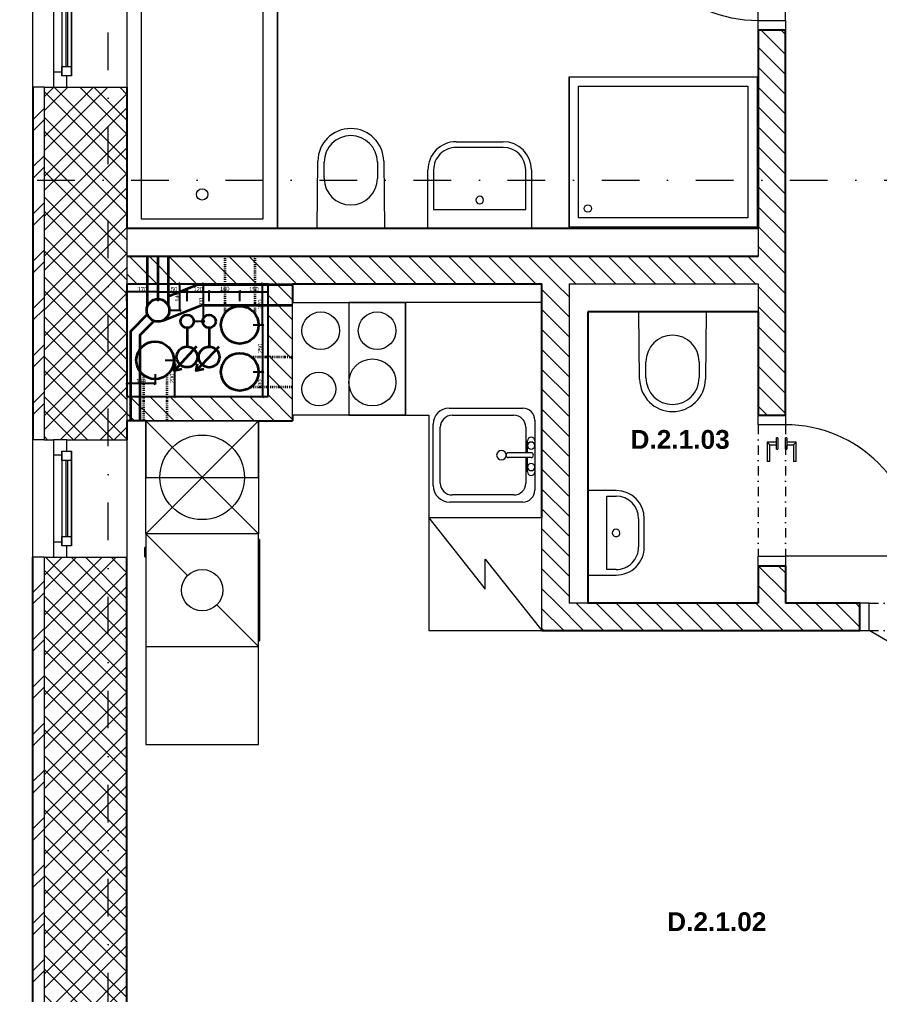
# Model space of a CAD drawing. Header units: millimetres. Extents: x -8379 to 45022, y 54514 to 72403.
# Drawn here: x -5873 to -1302, y 59700 to 64885 of the extents above; entities that cross this region are included whole.
import ezdxf

# ---------------------------------------------------------------- set-up
doc = ezdxf.new("R2010")
doc.units = ezdxf.units.MM
for name, pattern in [('HA_DashDot_10mm-S3mm', [500, 200, -150, 0, -150]), ('UDL_2NP_D$0$HA_DashDot_10mm-S3mm', [500, 200, -150, 0, -150]), ('UDL_2NP_D$0$HA_DashDot_2_2mm-S0_6mm', [110, 50, -30, 0, -30])]:
    doc.linetypes.add(name, pattern=pattern)
for name, color, linetype, lineweight in [('_kanalizace', 34, 'Continuous', 35), ('_vodovod', 5, 'Continuous', 35), ('_VZT', 3, 'Continuous', 35), ('ABMV_det-koty 10', 140, 'Continuous', 5), ('UDL_2NP_D$0$A-AREA-____-IDEN', 252, 'Continuous', 9), ('UDL_2NP_D$0$A-DOOR-____-MCUT', 252, 'UDL_2NP_D$0$HA_DashDot_2_2mm-S0_6mm', 9), ('UDL_2NP_D$0$A-DOOR-____-OTLN', 252, 'Continuous', 9), ('UDL_2NP_D$0$A-DOOR-FRAM-MCUT', 252, 'Continuous', 9), ('UDL_2NP_D$0$A-GENM-____-OTLN', 252, 'Continuous', 9), ('UDL_2NP_D$0$A-GLAZ-____-MCUT', 252, 'Continuous', 5), ('UDL_2NP_D$0$A-GLAZ-____-OTLN', 252, 'Continuous', 5), ('UDL_2NP_D$0$A-WALL-____-MCUT', 252, 'Continuous', 9), ('UDL_2NP_D$0$A-WALL-____-OTLN', 252, 'Continuous', 9), ('UDL_2NP_D$0$A-WALL-____-PATT', 252, 'Continuous', 25), ('UDL_2NP_D$0$E-ELEC-FIXT-OTLN', 252, 'Continuous', 9), ('UDL_2NP_D$0$I-WALL-____-MCUT', 252, 'Continuous', 25), ('UDL_2NP_D$0$I-WALL-____-OTLN', 252, 'Continuous', 9), ('UDL_2NP_D$0$P-SANR-FIXT-OTLN', 252, 'Continuous', 9), ('UDL_2NP_D$0$Q-CASE-____-OTLN', 252, 'Continuous', 9), ('UDL_2NP_D$0$Q-SPCQ-____-OTLN', 252, 'Continuous', 9), ('UDL_2NP_D$0$S-GRID-____-OTLN', 252, 'Continuous', 5)]:
    doc.layers.add(name, color=color, linetype=linetype, lineweight=lineweight)
doc.styles.add('ar-na-light10', font='ARIALN.TTF', dxfattribs={"height": 22})
doc.styles.add('UDL_2NP_D$0$Arial_B', font='arialbd.ttf', dxfattribs={"height": 100})
doc.dimstyles.new('Copy of _MP_10', dxfattribs={"dimscale": 50, "dimtxt": 22, "dimasz": 0.2, "dimexe": 0.12, "dimexo": 0.15, "dimgap": 0.04165, "dimtad": 1, "dimdec": 0, "dimrnd": 0.5, "dimzin": 3, "dimdsep": 46, "dimtxsty": 'ar-na-light10', "dimblk": 'OBLIQUE', "dimcen": 0.12, "dimadec": 0, "dimazin": 2, "dimtfac": 0.75, "dimtdec": 0, "dimtix": 1, "dimtmove": 2, "dimatfit": 2, "dimldrblk": 'OBLIQUE', "dimfxl": 1, "dimfxlon": 1, "dimtolj": 1, "dimtzin": 0, "dimarcsym": 0})
pattern_1 = [(135, (0, 0), (-53.03301, -53.03301), [])]

# ---------------------------------------------------------------- blocks, each defined once
blk = doc.blocks.new('UDL_2NP_D$0$HA_GM_Shaft_Rectangle - Default-1486043-UDL_2NP-D')
at = {"layer": 'UDL_2NP_D$0$A-GENM-____-OTLN'}
for p, q in [((0, -600), (0, 0)), ((0, 0), (750, 0)), ((750, 0), (750, -600)), ((750, -600), (0, -600))]:
    blk.add_line(p, q, dxfattribs=at)
blk = doc.blocks.new('UDL_2NP_D$0$HA_WD_SinglePanel - 625x1000-1388367-UDL_2NP-D')
at = {"layer": 'UDL_2NP_D$0$A-GLAZ-____-MCUT'}
for p, q in [((-312.5, 170), (-312.5, 100)), ((-232.5, 170), (-312.5, 170)), ((-232.5, 125), (-232.5, 170)), ((312.5, 170), (232.5, 170)), ((232.5, 170), (232.5, 125)), ((312.5, 100), (312.5, 170)), ((-252.5, 75), (-252.5, 125)), ((-252.5, 125), (-202.5, 125)), ((-202.5, 125), (-202.5, 75)), ((202.5, 105), (-202.5, 105)), ((202.5, 75), (202.5, 125)), ((202.5, 125), (252.5, 125)), ((252.5, 125), (252.5, 75)), ((-312.5, 100), (-252.5, 100)), ((-202.5, 75), (-252.5, 75)), ((202.5, 95), (-202.5, 95)), ((252.5, 75), (202.5, 75)), ((252.5, 100), (312.5, 100))]:
    blk.add_line(p, q, dxfattribs=at)
at = {"layer": 'UDL_2NP_D$0$A-GLAZ-____-OTLN'}
for p, q in [((232.5, 170), (-232.5, 170)), ((252.5, 125), (-252.5, 125)), ((-252.5, 75), (-252.5, 125)), ((202.5, 125), (-202.5, 125)), ((252.5, 125), (252.5, 75)), ((-252.5, 75), (252.5, 75)), ((202.5, 75), (-202.5, 75))]:
    blk.add_line(p, q, dxfattribs=at)
blk = doc.blocks.new('UDL_2NP_D$0$HA_DR_Single_Swing_Solid - In_700x2100-1517264-UDL_2NP-D')
at = {"layer": 'UDL_2NP_D$0$A-DOOR-____-MCUT'}
for p, q in [((-350, 72.5), (350, 72.5)), ((-350, -72.5), (350, -72.5))]:
    blk.add_line(p, q, dxfattribs=at)
at = {"layer": 'UDL_2NP_D$0$A-DOOR-____-OTLN', "lineweight": 5}
blk.add_line((350, 772.5), (350, 72.5), dxfattribs=at)
at = {"layer": 'UDL_2NP_D$0$A-DOOR-____-OTLN'}
for p, q in [((-257.5, 130), (-257.5, 80.5)), ((-155, 130), (-257.5, 130)), ((-242.5, 80.5), (-242.5, 115)), ((-242.5, 115), (-155, 115)), ((-155, 130), (-155, 115)), ((-280, 80.5), (-220, 80.5)), ((-280, 80.5), (-280, 72.5)), ((-220, 72.5), (-280, 72.5)), ((-220, 72.5), (-220, 80.5)), ((-280, 32.5), (-220, 32.5)), ((-280, 32.5), (-280, 24.5)), ((-220, 24.5), (-280, 24.5)), ((-257.5, 24.5), (-257.5, -25)), ((-242.5, -10), (-242.5, 24.5)), ((-220, 24.5), (-220, 32.5)), ((-257.5, -25), (-155, -25)), ((-155, -10), (-242.5, -10)), ((-155, -10), (-155, -25))]:
    blk.add_line(p, q, dxfattribs=at)
at = {"layer": 'UDL_2NP_D$0$A-DOOR-____-OTLN', "lineweight": 5}
blk.add_arc((350, 72.5), 700, 90, 180, dxfattribs=at)
at = {"layer": 'UDL_2NP_D$0$A-DOOR-____-OTLN'}
for points in [[(-242.5, 115), (-242.5, 115), (-242.6, 115.1), (-243.1, 115.6), (-243.5, 116), (-243.9, 116.4), (-244.4, 116.9), (-244.8, 117.3), (-245.4, 117.9), (-246.1, 118.6), (-246.7, 119.2), (-247.1, 119.6), (-247.6, 120.1), (-248.1, 120.6), (-248.5, 121), (-249, 121.5), (-249.5, 122), (-250, 122.5), (-250.5, 123), (-251, 123.5), (-251.5, 124), (-251.9, 124.4), (-252.4, 124.9), (-252.9, 125.4), (-253.3, 125.8), (-253.8, 126.3), (-254.2, 126.7), (-254.7, 127.2), (-255.2, 127.7), (-255.6, 128.1), (-256.1, 128.6), (-256.5, 129), (-256.9, 129.4), (-257.4, 129.9), (-257.5, 130), (-257.5, 130)], [(-257.5, -25), (-257.5, -25), (-257.4, -24.9), (-256.9, -24.4), (-256.5, -24), (-256.1, -23.6), (-255.6, -23.1), (-255.2, -22.7), (-254.6, -22.1), (-253.9, -21.4), (-253.3, -20.8), (-252.9, -20.4), (-252.4, -19.9), (-251.9, -19.4), (-251.5, -19), (-251, -18.5), (-250.5, -18), (-250, -17.5), (-249.5, -17), (-249, -16.5), (-248.5, -16), (-248.1, -15.6), (-247.6, -15.1), (-247.1, -14.6), (-246.7, -14.2), (-246.2, -13.7), (-245.8, -13.3), (-245.3, -12.8), (-244.8, -12.3), (-244.4, -11.9), (-243.9, -11.4), (-243.5, -11), (-243.1, -10.6), (-242.6, -10.1), (-242.5, -10), (-242.5, -10)]]:
    blk.add_open_spline(points, degree=3, knots=[0, 0, 0, 0, 0.083333, 0.125, 0.166667, 0.208333, 0.229167, 0.25, 0.291667, 0.333333, 0.354167, 0.375, 0.395833, 0.416667, 0.4375, 0.458333, 0.479167, 0.5, 0.520833, 0.541667, 0.5625, 0.583333, 0.604167, 0.625, 0.645833, 0.666667, 0.6875, 0.708333, 0.75, 0.770833, 0.791667, 0.833333, 0.875, 0.916667, 1, 1, 1, 1], dxfattribs=at)
at = {"layer": 'UDL_2NP_D$0$A-DOOR-FRAM-MCUT'}
for p, q in [((-400, -72.5), (-400, 72.5)), ((-400, 72.5), (-350, 72.5)), ((-350, 72.5), (-350, -72.5)), ((350, 72.5), (400, 72.5)), ((350, -72.5), (350, 72.5)), ((400, 72.5), (400, -72.5)), ((-350, -72.5), (-400, -72.5)), ((400, -72.5), (350, -72.5))]:
    blk.add_line(p, q, dxfattribs=at)
blk = doc.blocks.new('UDL_2NP_D$0$HA_DR_Double_Swing_Solid - In_1200x2100_800-1517207-UDL_2NP-D')
at = {"layer": 'UDL_2NP_D$0$A-DOOR-____-MCUT'}
for p, q in [((-600, 72.5), (600, 72.5)), ((-600, -72.5), (600, -72.5))]:
    blk.add_line(p, q, dxfattribs=at)
at = {"layer": 'UDL_2NP_D$0$A-DOOR-____-OTLN'}
for p, q in [((-107.5, 25), (-107.5, -24.5)), ((-5, 25), (-107.5, 25)), ((-92.5, -24.5), (-92.5, 10)), ((-92.5, 10), (-5, 10)), ((-5, 25), (-5, 10)), ((-130, -24.5), (-70, -24.5)), ((-130, -24.5), (-130, -32.5)), ((-70, -32.5), (-130, -32.5)), ((-70, -32.5), (-70, -24.5)), ((-130, -72.5), (-70, -72.5)), ((-130, -72.5), (-130, -80.5)), ((-70, -80.5), (-130, -80.5)), ((-107.5, -80.5), (-107.5, -130)), ((-92.5, -115), (-92.5, -80.5)), ((-70, -80.5), (-70, -72.5)), ((-107.5, -130), (-5, -130)), ((-5, -115), (-92.5, -115)), ((-5, -115), (-5, -130))]:
    blk.add_line(p, q, dxfattribs=at)
at = {"layer": 'UDL_2NP_D$0$A-DOOR-____-OTLN', "lineweight": 5}
for p, q in [((-253.6, -272.5), (-600, -72.5)), ((600, -872.5), (600, -72.5))]:
    blk.add_line(p, q, dxfattribs=at)
for centre, radius, start, end in [((-600, -72.5), 400, 330, 0), ((600, -72.5), 800, 180, 270)]:
    blk.add_arc(centre, radius, start, end, dxfattribs=at)
at = {"layer": 'UDL_2NP_D$0$A-DOOR-____-OTLN'}
for points in [[(-92.5, 10), (-92.5, 10), (-92.6, 10.1), (-93.1, 10.6), (-93.5, 11), (-93.9, 11.4), (-94.4, 11.9), (-94.8, 12.3), (-95.4, 12.9), (-96.1, 13.6), (-96.7, 14.2), (-97.1, 14.6), (-97.6, 15.1), (-98.1, 15.6), (-98.5, 16), (-99, 16.5), (-99.5, 17), (-100, 17.5), (-100.5, 18), (-101, 18.5), (-101.5, 19), (-101.9, 19.4), (-102.4, 19.9), (-102.9, 20.4), (-103.3, 20.8), (-103.8, 21.3), (-104.2, 21.7), (-104.7, 22.2), (-105.2, 22.7), (-105.6, 23.1), (-106.1, 23.6), (-106.5, 24), (-106.9, 24.4), (-107.4, 24.9), (-107.5, 25), (-107.5, 25)], [(-107.5, -130), (-107.5, -130), (-107.4, -129.9), (-106.9, -129.4), (-106.5, -129), (-106.1, -128.6), (-105.6, -128.1), (-105.2, -127.7), (-104.6, -127.1), (-103.9, -126.4), (-103.3, -125.8), (-102.9, -125.4), (-102.4, -124.9), (-101.9, -124.4), (-101.5, -124), (-101, -123.5), (-100.5, -123), (-100, -122.5), (-99.5, -122), (-99, -121.5), (-98.5, -121), (-98.1, -120.6), (-97.6, -120.1), (-97.1, -119.6), (-96.7, -119.2), (-96.2, -118.7), (-95.8, -118.3), (-95.3, -117.8), (-94.8, -117.3), (-94.4, -116.9), (-93.9, -116.4), (-93.5, -116), (-93.1, -115.6), (-92.6, -115.1), (-92.5, -115), (-92.5, -115)]]:
    blk.add_open_spline(points, degree=3, knots=[0, 0, 0, 0, 0.083333, 0.125, 0.166667, 0.208333, 0.229167, 0.25, 0.291667, 0.333333, 0.354167, 0.375, 0.395833, 0.416667, 0.4375, 0.458333, 0.479167, 0.5, 0.520833, 0.541667, 0.5625, 0.583333, 0.604167, 0.625, 0.645833, 0.666667, 0.6875, 0.708333, 0.75, 0.770833, 0.791667, 0.833333, 0.875, 0.916667, 1, 1, 1, 1], dxfattribs=at)
at = {"layer": 'UDL_2NP_D$0$A-DOOR-FRAM-MCUT'}
for p, q in [((-600, 72.5), (-650, 72.5)), ((-650, 72.5), (-650, -72.5)), ((-600, -72.5), (-600, 72.5)), ((650, 72.5), (600, 72.5)), ((600, 72.5), (600, -72.5)), ((650, -72.5), (650, 72.5)), ((-650, -72.5), (-600, -72.5)), ((600, -72.5), (650, -72.5))]:
    blk.add_line(p, q, dxfattribs=at)
blk = doc.blocks.new('UDL_2NP_D$0$ABMV_Toilet_WallHung - Default-1466954-UDL_2NP-D')
at = {"layer": 'UDL_2NP_D$0$A-GENM-____-OTLN'}
for p, q in [((-50, -432.3), (-54.6, -75)), ((304.6, -75), (300, -432.3)), ((-16.3, -426.2), (-16.3, -340.3)), ((266.3, -340.3), (266.3, -426.2))]:
    blk.add_line(p, q, dxfattribs=at)
for centre, radius, start, end in [((125, -340.3), 141.3, 0, 180), ((125, -430.1), 175, 180.7323, 359.2677), ((125, -426.2), 141.3, 180, 360)]:
    blk.add_arc(centre, radius, start, end, dxfattribs=at)
blk = doc.blocks.new('UDL_2NP_D$0$ABMV_WashBasin_Generic - 550x460-1466956-UDL_2NP-D')
at = {"layer": 'UDL_2NP_D$0$P-SANR-FIXT-OTLN'}
for p, q in [((-150, -385), (-150, -75)), ((400, -75), (400, -385)), ((-120, -175), (-120, -385)), ((370, -175), (-120, -175)), ((370, -385), (370, -175)), ((0, -505), (250, -505)), ((250, -535), (0, -535))]:
    blk.add_line(p, q, dxfattribs=at)
for centre, radius, start, end in [((125, -225), 20, 90, 270), ((125, -225), 20, 270, 90), ((0, -385), 150, 180, 270), ((0, -385), 120, 180, 270), ((250, -385), 150, 270, 0), ((250, -385), 120, 270, 0)]:
    blk.add_arc(centre, radius, start, end, dxfattribs=at)
blk = doc.blocks.new('UDL_2NP_D$0$ABMV_ShowerBasin_Generic - 800x1000-1410644-UDL_2NP-D')
at = {"layer": 'UDL_2NP_D$0$P-SANR-FIXT-OTLN'}
for p, q in [((0, 0), (0, 800)), ((0, 800), (1000, 800)), ((0, 800), (1000, 800)), ((0, 800), (0, 0)), ((1000, 800), (1000, 0)), ((1000, 800), (1000, 0)), ((50, 50), (50, 750)), ((50, 750), (950, 750)), ((50, 750), (950, 750)), ((50, 50), (50, 750)), ((950, 750), (950, 50)), ((950, 750), (950, 50)), ((1000, 0), (0, 0)), ((1000, 0), (0, 0)), ((950, 50), (50, 50)), ((950, 50), (50, 50))]:
    blk.add_line(p, q, dxfattribs=at)
blk.add_circle((100, 100), 20, dxfattribs=at)
blk = doc.blocks.new('UDL_2NP_D$0$ABMV_Bathtub_Generic - 800x1700-1466957-UDL_2NP-D')
at = {"layer": 'UDL_2NP_D$0$P-SANR-FIXT-OTLN'}
for p, q in [((0, 0), (0, -1700)), ((0, -1700), (0, 0)), ((725, -50), (75, -50)), ((75, -50), (75, -1625)), ((75, -50), (75, -1625)), ((725, -50), (75, -50)), ((725, -1625), (725, -50)), ((725, -1625), (725, -50)), ((75, -1625), (725, -1625)), ((75, -1625), (725, -1625)), ((0, -1700), (800, -1700)), ((0, -1700), (800, -1700))]:
    blk.add_line(p, q, dxfattribs=at)
blk.add_circle((400, -180), 30, dxfattribs=at)
blk = doc.blocks.new('UDL_2NP_D$0$R_bathroom_washing_machine - 600x600x900-V12-UDL_2NP-D')
at = {"layer": 'UDL_2NP_D$0$E-ELEC-FIXT-OTLN'}
for p, q in [((677.5, 596.6), (77.5, 596.6)), ((77.5, 596.6), (77.5, -3.4)), ((455.3, 374.4), (677.5, 596.6)), ((554.7, 601.6), (554.7, 596.6)), ((554.7, 601.6), (572.4, 601.6)), ((572.2, 601.6), (572.2, 596.6)), ((572.4, 601.6), (579.7, 601.6)), ((579.7, 601.6), (586.9, 601.6)), ((586.9, 601.6), (604.7, 601.6)), ((587.2, 596.6), (587.2, 601.6)), ((604.7, 596.6), (604.7, 601.6)), ((77.5, -3.4), (299.7, 218.9)), ((77.5, -3.4), (677.5, -3.4)), ((107.5, -3.4), (107.5, -8.4)), ((647.5, -8.4), (107.5, -8.4)), ((647.5, -8.4), (647.5, -3.4))]:
    blk.add_line(p, q, dxfattribs=at)
blk.add_circle((377.5, 296.6), 110, dxfattribs=at)
blk = doc.blocks.new('UDL_2NP_D$0$Lednice_Mraznička_ADNS - Lednice 600x600x1800-1417147-UDL_2NP-D')
at = {"layer": 'UDL_2NP_D$0$Q-SPCQ-____-OTLN'}
for p, q in [((300, 300), (-300, 300)), ((-300, 300), (-300, -300)), ((300, 300), (-80, 0)), ((300, -300), (300, 300)), ((80, 0), (-300, -300)), ((-80, 0), (80, 0)), ((-300, -300), (300, -300))]:
    blk.add_line(p, q, dxfattribs=at)
blk = doc.blocks.new('UDL_2NP_D$0$Kuchyňská_linka_myčka_ADNS - Myčka-1465438-UDL_2NP-D')
at = {"layer": 'UDL_2NP_D$0$Q-SPCQ-____-OTLN'}
for p, q in [((-300, 300), (300, 300)), ((-300, -300), (-300, 300)), ((300, -300), (-300, 300)), ((-300, -300), (300, 300)), ((300, 300), (300, -300)), ((300, 0), (-300, 0)), ((-300, 0), (-300, -300)), ((300, -300), (300, 0)), ((300, -300), (-300, -300)), ((-300, -300), (300, -300))]:
    blk.add_line(p, q, dxfattribs=at)
blk.add_circle((0, 0), 225, dxfattribs=at)
blk = doc.blocks.new('UDL_2NP_D$0$Skříňka se dřezem_ pravoúhlá - 500 x 440mm-1465439-UDL_2NP-D')
at = {"layer": 'UDL_2NP_D$0$P-SANR-FIXT-OTLN'}
for p, q in [((-145.4, 359.9), (181.3, 359.9)), ((-145.4, 359.9), (181.3, 359.9)), ((-132.7, 321.8), (164.1, 321.8)), ((-234.3, -116.6), (-234.3, 271)), ((-234.3, -116.6), (-234.3, 271)), ((265.7, 275.5), (265.7, -116.6)), ((265.7, 275.5), (265.7, -116.6)), ((-196.2, -69), (-196.2, 258.3)), ((227.6, 258.3), (227.6, -69)), ((3, -160.7), (3, -40.4)), ((28.4, -160.7), (28.4, -40.4)), ((3, -132.5), (-132.7, -132.5)), ((-73.2, -142), (3, -142)), ((164.1, -132.5), (28.4, -132.5)), ((28.4, -142), (91.9, -142)), ((202.2, -180.1), (-170.8, -180.1)), ((202.2, -180.1), (-170.8, -180.1)), ((91.9, -180.1), (-73.2, -180.1))]:
    blk.add_line(p, q, dxfattribs=at)
for centre, radius, start, end in [((-145.4, 271), 88.9, 90, 180), ((-145.4, 271), 88.9, 90, 180), ((-132.7, 258.3), 63.5, 90, 180), ((164.1, 258.3), 63.5, 360, 90), ((181.3, 275.5), 84.4, 0, 90), ((181.3, 275.5), 84.4, 360, 90), ((15.7, -3.2), 25.4, 360, 180), ((15.7, -3.2), 25.4, 180, 0), ((15.7, -40.4), 12.7, 360, 180), ((-132.7, -69), 63.5, 180, 270), ((164.1, -69), 63.5, 270, 360), ((-170.8, -116.6), 63.5, 180, 270), ((-170.8, -116.6), 63.5, 180, 270), ((-73.2, -161.1), 19, 90, 270), ((-47.8, -161.1), 19, 360, 180), ((66.5, -161.1), 19, 0, 180), ((91.9, -161.1), 19, 270, 90), ((202.2, -116.6), 63.5, 270, 0), ((202.2, -116.6), 63.5, 270, 0), ((-47.8, -161.1), 19, 180, 0), ((15.7, -160.7), 12.7, 180, 0), ((66.5, -161.1), 19, 180, 0)]:
    blk.add_arc(centre, radius, start, end, dxfattribs=at)
blk = doc.blocks.new('UDL_2NP_D$0$Kuchyňská_linka_sporák_ADNS - 600x600x800-1420559-UDL_2NP-D')
at = {"layer": 'UDL_2NP_D$0$Q-SPCQ-____-OTLN'}
for p, q in [((0, 0), (600, 0)), ((0, -600), (0, 0)), ((600, 0), (600, -600)), ((600, -300), (0, -300)), ((0, -300), (0, -600)), ((600, -600), (600, -300)), ((600, -600), (0, -600)), ((0, -600), (600, -600))]:
    blk.add_line(p, q, dxfattribs=at)
for centre, radius in [((140, -140), 90), ((450, -150), 100), ((175, -425), 125), ((450, -450), 100)]:
    blk.add_circle(centre, radius, dxfattribs=at)
blk = doc.blocks.new('UDL_2NP_D$0$Casework 8 - Casework 6-1467050-UDL_2NP-D')
at = {"layer": 'UDL_2NP_D$0$Q-CASE-____-OTLN'}
for p, q in [((-3096.8, 63379.9), (-3821.8, 63379.9)), ((-3821.8, 62779.9), (-3696.8, 62779.9)), ((-3696.8, 62779.9), (-3696.8, 62234.9)), ((-5201.8, 61549.9), (-5201.8, 61028.6)), ((-4601.8, 61028.6), (-4601.8, 61549.9)), ((-5201.8, 61028.6), (-4601.8, 61028.6))]:
    blk.add_line(p, q, dxfattribs=at)
blk = doc.blocks.new('UDL_2NP_D$0$ABMV_WashBasin_Generic - 450x300-1459805-UDL_2NP-D')
at = {"layer": 'UDL_2NP_D$0$P-SANR-FIXT-OTLN'}
for p, q in [((200, 350), (50, 350)), ((50, 320), (200, 320)), ((-100, 200), (-100, 50)), ((-70, 150), (-70, 200)), ((320, 200), (320, 150)), ((350, 50), (350, 200)), ((320, 150), (-70, 150))]:
    blk.add_line(p, q, dxfattribs=at)
for centre, radius, start, end in [((50, 200), 150, 90, 180), ((50, 200), 120, 90, 180), ((200, 200), 150, 360, 90), ((200, 200), 120, 360, 90), ((125, 200), 20, 90, 270), ((125, 200), 20, 270, 90)]:
    blk.add_arc(centre, radius, start, end, dxfattribs=at)
blk = doc.blocks.new('UDL_2NP_D')
at = {"layer": 'UDL_2NP_D$0$A-WALL-____-PATT', "lineweight": 5}
h = blk.add_hatch(dxfattribs=at)
h.set_pattern_fill('FP_4', color=256, style=0, pattern_type=2)
h.set_pattern_definition([(45, (0, 0), (-125.7236, 125.7236), []), (45, (0, 190.5), (-125.7236, 125.7236), [])])
h.paths.add_polyline_path([(-5801.8, 56779.9), (-5741.8, 56779.9), (-5741.8, 57004.5), (-5801.8, 57004.5), (-5801.8, 56787.5)])
h.paths.add_polyline_path([(-5741.8, 57243.1), (-5741.8, 58404.9), (-5801.8, 58404.9), (-5801.8, 57243.1)])
h.paths.add_polyline_path([(-5794.9, 59404.9), (-5741.8, 59404.9), (-5741.8, 62024.9), (-5801.8, 62024.9), (-5801.8, 59404.9)])
h.paths.add_polyline_path([(-5801.8, 62649.9), (-5741.8, 62649.9), (-5741.8, 64524.9), (-5801.8, 64524.9), (-5801.8, 63458.5)])
h.paths.add_polyline_path([(-5741.8, 65149.9), (-5741.8, 65899.9), (-5801.8, 65899.9), (-5801.8, 65149.9)])
h.paths.add_polyline_path([(-5801.8, 66899.9), (-5741.8, 66899.9), (-5741.8, 69229.9), (-5801.8, 69229.9), (-5801.8, 68825.3)])
h = blk.add_hatch(dxfattribs=at)
h.set_pattern_fill('FP_2', color=256, style=0, pattern_type=2)
h.set_pattern_definition([(45, (0, 0), (-106.06602, 106.06602), []), (45, (75, 0), (-106.06602, 106.06602), []), (315, (0, 0), (106.06602, 106.06602), []), (315, (75, 0), (106.06602, 106.06602), [])])
h.paths.add_polyline_path([(-5484.8, 57309.7), (-5301.8, 57309.7), (-5301.8, 58404.9), (-5741.8, 58404.9), (-5741.8, 57309.7)])
h.paths.add_polyline_path([(-5484.8, 59404.9), (-5301.8, 59404.9), (-5301.8, 62024.9), (-5741.8, 62024.9), (-5741.8, 59404.9)])
h.paths.add_polyline_path([(-5621.8, 62649.9), (-5301.8, 62649.9), (-5301.8, 64524.9), (-5741.8, 64524.9), (-5741.8, 62649.9), (-5646.8, 62649.9)])
h.paths.add_polyline_path([(-5691.8, 65149.9), (-5301.8, 65149.9), (-5301.8, 65899.9), (-5741.8, 65899.9), (-5741.8, 65149.9)])
h.paths.add_polyline_path([(-5691.8, 66899.9), (-5301.8, 66899.9), (-5301.8, 68729.9), (-5741.8, 68729.9), (-5741.8, 66899.9)])
h = blk.add_hatch(dxfattribs=at)
h.set_pattern_fill('FP_3', color=256, style=0, pattern_type=2)
h.set_pattern_definition(pattern_1)
h.paths.add_polyline_path([(-1801.8, 61779.9), (-1801.8, 61979.9), (-1946.8, 61979.9), (-1946.8, 61779.9)])
h.paths.add_polyline_path([(-1801.8, 62779.9), (-1801.8, 64829.9), (-1946.8, 64829.9), (-1946.8, 62779.9), (-1917.9, 62779.9)])
h.paths.add_polyline_path([(-1801.8, 65629.9), (-1801.8, 65754.9), (-1946.8, 65754.9), (-1946.8, 65629.9)])
h = blk.add_hatch(dxfattribs=at)
h.set_pattern_fill('FP_3', color=256, style=0, pattern_type=2)
h.set_pattern_definition(pattern_1)
h.paths.add_polyline_path([(-5301.8, 63479.9), (-1946.8, 63479.9), (-1946.8, 63624.9), (-5301.8, 63624.9)])
h = blk.add_hatch(dxfattribs=at)
h.set_pattern_fill('FP_3', color=256, style=0, pattern_type=2)
h.set_pattern_definition(pattern_1)
h.paths.add_polyline_path([(-4551.8, 62749.9), (-4421.8, 62749.9), (-4421.8, 63479.9), (-4551.8, 63479.9), (-4551.8, 62779.9)])
h = blk.add_hatch(dxfattribs=at)
h.set_pattern_fill('FP_3', color=256, style=0, pattern_type=2)
h.set_pattern_definition(pattern_1)
h.paths.add_polyline_path([(-2951.8, 61779.9), (-2951.8, 63479.9), (-3096.8, 63479.9), (-3096.8, 61779.9)])
h = blk.add_hatch(dxfattribs=at)
h.set_pattern_fill('FP_3', color=256, style=0, pattern_type=2)
h.set_pattern_definition(pattern_1)
h.paths.add_polyline_path([(-4551.8, 62749.9), (-4551.8, 62879.9), (-5301.8, 62879.9), (-5301.8, 62749.9), (-4601.8, 62749.9)])
h = blk.add_hatch(dxfattribs=at)
h.set_pattern_fill('FP_3', color=256, style=0, pattern_type=2)
h.set_pattern_definition(pattern_1)
h.paths.add_polyline_path([(-106.8, 61634.9), (-6.8, 61634.9), (-6.8, 61779.9), (-106.8, 61779.9)])
h.paths.add_polyline_path([(-3096.8, 61634.9), (-1406.8, 61634.9), (-1406.8, 61779.9), (-3096.8, 61779.9)])
at = {"layer": 'UDL_2NP_D$0$A-WALL-____-MCUT'}
for p, q in [((-5741.8, 64524.9), (-5741.8, 62649.9)), ((-5301.8, 63774.9), (-5301.8, 63479.9)), ((-1946.8, 63774.9), (-1946.8, 63624.9)), ((-2951.8, 63479.9), (-2951.8, 61779.9)), ((-2951.8, 63479.9), (-1946.8, 63479.9)), ((-1946.8, 63479.9), (-1946.8, 63329.9)), ((-5301.8, 62879.9), (-5301.8, 62749.9)), ((-5741.8, 62024.9), (-5741.8, 59404.9)), ((-2851.8, 61779.9), (-2951.8, 61779.9))]:
    blk.add_line(p, q, dxfattribs=at)
at = {"layer": 'UDL_2NP_D$0$A-WALL-____-MCUT', "lineweight": 25}
for p, q in [((-5301.8, 64524.9), (-5301.8, 63774.9)), ((-5301.8, 63479.9), (-5301.8, 62879.9)), ((-5301.8, 62749.9), (-5301.8, 62649.9)), ((-5301.8, 59404.9), (-5301.8, 62024.9))]:
    blk.add_line(p, q, dxfattribs=at)
at = {"layer": 'UDL_2NP_D$0$A-WALL-____-OTLN'}
for p, q in [((-5301.8, 65149.9), (-5301.8, 64524.9)), ((-5741.8, 64524.9), (-5691.8, 64524.9)), ((-5621.8, 64524.9), (-5301.8, 64524.9)), ((-5741.8, 62649.9), (-5691.8, 62649.9)), ((-5621.8, 62649.9), (-5301.8, 62649.9)), ((-5301.8, 62649.9), (-5301.8, 62024.9)), ((-5741.8, 62024.9), (-5691.8, 62024.9)), ((-5621.8, 62024.9), (-5301.8, 62024.9))]:
    blk.add_line(p, q, dxfattribs=at)
at = {"layer": 'UDL_2NP_D$0$I-WALL-____-MCUT'}
for p, q in [((-1946.8, 64829.9), (-1946.8, 63774.9)), ((-1946.8, 64829.9), (-1801.8, 64829.9)), ((-1801.8, 62779.9), (-1801.8, 64829.9)), ((-5801.8, 64524.9), (-5801.8, 62649.9)), ((-5301.8, 63774.9), (-1946.8, 63774.9)), ((-1946.8, 63624.9), (-5301.8, 63624.9)), ((-5301.8, 63479.9), (-4551.8, 63479.9)), ((-4551.8, 62879.9), (-4551.8, 63479.9)), ((-4421.8, 63479.9), (-3096.8, 63479.9)), ((-4421.8, 63479.9), (-4421.8, 63379.9)), ((-3096.8, 62234.9), (-3096.8, 63479.9)), ((-1946.8, 63329.9), (-2851.8, 63329.9)), ((-2851.8, 63329.9), (-2851.8, 61779.9)), ((-1946.8, 63329.9), (-1946.8, 62779.9)), ((-5301.8, 62879.9), (-4551.8, 62879.9)), ((-5201.8, 62749.9), (-5301.8, 62749.9)), ((-4601.8, 62749.9), (-4421.8, 62749.9)), ((-4421.8, 62779.9), (-4421.8, 62749.9)), ((-1946.8, 62779.9), (-1801.8, 62779.9)), ((-5801.8, 59404.9), (-5801.8, 62024.9)), ((-1946.8, 61979.9), (-1946.8, 61779.9)), ((-1946.8, 61979.9), (-1801.8, 61979.9)), ((-1801.8, 61979.9), (-1801.8, 61779.9)), ((-1946.8, 61779.9), (-2851.8, 61779.9)), ((-1406.8, 61779.9), (-1801.8, 61779.9)), ((-1406.8, 61634.9), (-1406.8, 61779.9)), ((-3096.8, 61634.9), (-1406.8, 61634.9))]:
    blk.add_line(p, q, dxfattribs=at)
at = {"layer": 'UDL_2NP_D$0$I-WALL-____-OTLN'}
for p, q in [((-5801.8, 64524.9), (-5801.8, 65149.9)), ((-5741.8, 64524.9), (-5801.8, 64524.9)), ((-5741.8, 62649.9), (-5801.8, 62649.9)), ((-5801.8, 62024.9), (-5801.8, 62649.9)), ((-5741.8, 62024.9), (-5801.8, 62024.9))]:
    blk.add_line(p, q, dxfattribs=at)
at = {"layer": 'UDL_2NP_D$0$S-GRID-____-OTLN', "linetype": 'UDL_2NP_D$0$HA_DashDot_10mm-S3mm', "lineweight": 9}
for p, q in [((-5401.8, 56114.1), (-5401.8, 70803)), ((-6778.8, 64029.9), (23103.6, 64029.9))]:
    blk.add_line(p, q, dxfattribs=at)
at = {"layer": 'UDL_2NP_D$0$A-DOOR-____-OTLN'}
for p, rotation in [((-1874.3, 65229.9), 89.99999999999974), ((-1874.3, 62379.9), 269.9999999999997)]:
    blk.add_blockref('UDL_2NP_D$0$HA_DR_Single_Swing_Solid - In_700x2100-1517264-UDL_2NP-D', p, dxfattribs=dict(at, rotation=rotation))
blk.add_blockref('UDL_2NP_D$0$HA_DR_Double_Swing_Solid - In_1200x2100_800-1517207-UDL_2NP-D', (-756.8, 61707.4), dxfattribs=at)
at = {"layer": 'UDL_2NP_D$0$A-GENM-____-OTLN', "lineweight": 5}
blk.add_blockref('UDL_2NP_D$0$HA_GM_Shaft_Rectangle - Default-1486043-UDL_2NP-D', (-5301.8, 63479.9), dxfattribs=at)
at = {"layer": 'UDL_2NP_D$0$A-GLAZ-____-OTLN', "rotation": 90.00000000000001}
for p in [(-5521.8, 64837.4), (-5521.8, 62337.4)]:
    blk.add_blockref('UDL_2NP_D$0$HA_WD_SinglePanel - 625x1000-1388367-UDL_2NP-D', p, dxfattribs=at)
at = {"layer": 'UDL_2NP_D$0$E-ELEC-FIXT-OTLN', "rotation": 89.99999999999982}
blk.add_blockref('UDL_2NP_D$0$R_bathroom_washing_machine - 600x600x900-V12-UDL_2NP-D', (-4605.1, 61472.4), dxfattribs=at)
at = {"layer": 'UDL_2NP_D$0$P-SANR-FIXT-OTLN'}
for name, p, rotation in [('UDL_2NP_D$0$ABMV_Bathtub_Generic - 800x1700-1466957-UDL_2NP-D', (-4501.8, 63774.9), 180), ('UDL_2NP_D$0$ABMV_Toilet_WallHung - Default-1466954-UDL_2NP-D', (-3986.8, 63699.9), 180), ('UDL_2NP_D$0$ABMV_WashBasin_Generic - 550x460-1466956-UDL_2NP-D', (-3301.8, 63699.9), 180), ('UDL_2NP_D$0$Skříňka se dřezem_ pravoúhlá - 500 x 440mm-1465439-UDL_2NP-D', (-3314.3, 62552.3), 90.00000000000004), ('UDL_2NP_D$0$ABMV_WashBasin_Generic - 450x300-1459805-UDL_2NP-D', (-2901.8, 62279.9), 270.0000000000001)]:
    blk.add_blockref(name, p, dxfattribs=dict(at, rotation=rotation))
for name, p in [('UDL_2NP_D$0$ABMV_ShowerBasin_Generic - 800x1000-1410644-UDL_2NP-D', (-2951.8, 63779.9)), ('UDL_2NP_D$0$ABMV_Toilet_WallHung - Default-1466954-UDL_2NP-D', (-2526.8, 63404.9))]:
    blk.add_blockref(name, p, dxfattribs=at)
at = {"layer": 'UDL_2NP_D$0$Q-CASE-____-OTLN'}
blk.add_blockref('UDL_2NP_D$0$Casework 8 - Casework 6-1467050-UDL_2NP-D', (0, 0), dxfattribs=at)
at = {"layer": 'UDL_2NP_D$0$Q-SPCQ-____-OTLN'}
for name, p, rotation in [('UDL_2NP_D$0$Kuchyňská_linka_sporák_ADNS - 600x600x800-1420559-UDL_2NP-D', (-4421.8, 62779.9), 90.00000000000011), ('UDL_2NP_D$0$Kuchyňská_linka_myčka_ADNS - Myčka-1465438-UDL_2NP-D', (-4901.8, 62449.9), 180), ('UDL_2NP_D$0$Lednice_Mraznička_ADNS - Lednice 600x600x1800-1417147-UDL_2NP-D', (-3396.8, 61934.9), 90)]:
    blk.add_blockref(name, p, dxfattribs=dict(at, rotation=rotation))
at = {"layer": 'UDL_2NP_D$0$A-AREA-____-IDEN', "lineweight": 5, "char_height": 100, "width": 653.375, "attachment_point": 1, "style": 'UDL_2NP_D$0$Arial_B'}
for s, insert in [('D.2.1.03', (-2625.5, 62701.7)), ('D.2.1.02', (-2430.7, 60136.9))]:
    blk.add_mtext(s, dxfattribs=dict(at, insert=insert))
blk = doc.blocks.new('_Oblique')
at = {"color": 0, "linetype": 'ByBlock', "lineweight": -2}
blk.add_line((-0.5, -0.5), (0.5, 0.5), dxfattribs=at)
blk = doc.blocks.new('*D209')
at = {"layer": 'ABMV_det-koty 10', "color": 0, "lineweight": -2, "transparency": 16777216}
for p, q in [((-5301.8, 62998.9), (-5301.8, 62942.9)), ((-5151.8, 62998.9), (-5151.8, 62942.9)), ((-5151.8, 62948.9), (-5301.8, 62948.9))]:
    blk.add_line(p, q, dxfattribs=at)
at = {"layer": 'ABMV_det-koty 10', "color": 0, "lineweight": -2, "transparency": 16777216, "xscale": 10, "yscale": 10, "zscale": 10, "rotation": 180}
blk.add_blockref('_Oblique', (-5301.8, 62948.9), dxfattribs=at)
at = {"layer": 'ABMV_det-koty 10', "color": 0, "lineweight": -2, "transparency": 16777216, "xscale": 10, "yscale": 10, "zscale": 10}
blk.add_blockref('_Oblique', (-5151.8, 62948.9), dxfattribs=at)
at = {"layer": 'ABMV_det-koty 10', "color": 0, "transparency": 16777216, "insert": (-5226.8, 62962.2), "char_height": 22, "attachment_point": 5, "style": 'ar-na-light10'}
blk.add_mtext('\\A1;150', dxfattribs=at)
blk = doc.blocks.new('*D210')
at = {"layer": 'ABMV_det-koty 10', "color": 0, "lineweight": -2, "transparency": 16777216}
for p, q in [((-5301.8, 63387.2), (-5301.8, 63443.2)), ((-5136.5, 63437.2), (-5301.8, 63437.2)), ((-5136.5, 63387.2), (-5136.5, 63443.2))]:
    blk.add_line(p, q, dxfattribs=at)
at = {"layer": 'ABMV_det-koty 10', "color": 0, "lineweight": -2, "transparency": 16777216, "xscale": 10, "yscale": 10, "zscale": 10, "rotation": 180}
blk.add_blockref('_Oblique', (-5301.8, 63437.2), dxfattribs=at)
at = {"layer": 'ABMV_det-koty 10', "color": 0, "lineweight": -2, "transparency": 16777216, "xscale": 10, "yscale": 10, "zscale": 10}
blk.add_blockref('_Oblique', (-5136.5, 63437.2), dxfattribs=at)
at = {"layer": 'ABMV_det-koty 10', "color": 0, "transparency": 16777216, "insert": (-5219.2, 63450.5), "char_height": 22, "attachment_point": 5, "style": 'ar-na-light10'}
blk.add_mtext('\\A1;{\\fArial Narrow|b0|i0|c238|p34;170}', dxfattribs=at)
blk = doc.blocks.new('*D211')
at = {"layer": 'ABMV_det-koty 10', "color": 0, "lineweight": -2, "transparency": 16777216}
for p, q in [((-5136.5, 63387.2), (-5136.5, 63443.2)), ((-5136.5, 63437.2), (-4981.2, 63437.2)), ((-4981.2, 63387.2), (-4981.2, 63443.2))]:
    blk.add_line(p, q, dxfattribs=at)
at = {"layer": 'ABMV_det-koty 10', "color": 0, "lineweight": -2, "transparency": 16777216, "xscale": 10, "yscale": 10, "zscale": 10, "rotation": 180}
blk.add_blockref('_Oblique', (-5136.5, 63437.2), dxfattribs=at)
at = {"layer": 'ABMV_det-koty 10', "color": 0, "lineweight": -2, "transparency": 16777216, "xscale": 10, "yscale": 10, "zscale": 10}
blk.add_blockref('_Oblique', (-4981.2, 63437.2), dxfattribs=at)
at = {"layer": 'ABMV_det-koty 10', "color": 0, "transparency": 16777216, "insert": (-5058.8, 63450.5), "char_height": 22, "attachment_point": 5, "style": 'ar-na-light10'}
blk.add_mtext('\\A1;{\\fArial Narrow|b0|i0|c238|p34;150}', dxfattribs=at)
blk = doc.blocks.new('*D212')
at = {"layer": 'ABMV_det-koty 10', "color": 0, "lineweight": -2, "transparency": 16777216}
for p, q in [((-4981.2, 63387.4), (-4981.2, 63443.4)), ((-4981.2, 63437.4), (-4864.9, 63437.4)), ((-4864.9, 63387.4), (-4864.9, 63443.4))]:
    blk.add_line(p, q, dxfattribs=at)
at = {"layer": 'ABMV_det-koty 10', "color": 0, "lineweight": -2, "transparency": 16777216, "xscale": 10, "yscale": 10, "zscale": 10, "rotation": 180}
blk.add_blockref('_Oblique', (-4981.2, 63437.4), dxfattribs=at)
at = {"layer": 'ABMV_det-koty 10', "color": 0, "lineweight": -2, "transparency": 16777216, "xscale": 10, "yscale": 10, "zscale": 10}
blk.add_blockref('_Oblique', (-4864.9, 63437.4), dxfattribs=at)
at = {"layer": 'ABMV_det-koty 10', "color": 0, "transparency": 16777216, "insert": (-4923, 63450.7), "char_height": 22, "attachment_point": 5, "style": 'ar-na-light10'}
blk.add_mtext('\\A1;{\\fArial Narrow|b0|i0|c238|p34;120}', dxfattribs=at)
blk = doc.blocks.new('*D213')
at = {"layer": 'ABMV_det-koty 10', "color": 0, "lineweight": -2, "transparency": 16777216}
for p, q in [((-4864.9, 63387.2), (-4864.9, 63443.2)), ((-4864.9, 63437.2), (-4701.8, 63437.2)), ((-4701.8, 63387.2), (-4701.8, 63443.2))]:
    blk.add_line(p, q, dxfattribs=at)
at = {"layer": 'ABMV_det-koty 10', "color": 0, "lineweight": -2, "transparency": 16777216, "xscale": 10, "yscale": 10, "zscale": 10, "rotation": 180}
blk.add_blockref('_Oblique', (-4864.9, 63437.2), dxfattribs=at)
at = {"layer": 'ABMV_det-koty 10', "color": 0, "lineweight": -2, "transparency": 16777216, "xscale": 10, "yscale": 10, "zscale": 10}
blk.add_blockref('_Oblique', (-4701.8, 63437.2), dxfattribs=at)
at = {"layer": 'ABMV_det-koty 10', "color": 0, "transparency": 16777216, "insert": (-4781.8, 63452.4), "char_height": 22, "attachment_point": 5, "style": 'ar-na-light10'}
blk.add_mtext('\\A1;{\\fArial Narrow|b0|i0|c238|p34;160}', dxfattribs=at)
blk = doc.blocks.new('*D214')
at = {"layer": 'ABMV_det-koty 10', "color": 0, "lineweight": -2, "transparency": 16777216}
for p, q in [((-4701.8, 63387.2), (-4701.8, 63443.2)), ((-4701.8, 63437.2), (-4551.8, 63437.2)), ((-4551.8, 63387.2), (-4551.8, 63443.2))]:
    blk.add_line(p, q, dxfattribs=at)
at = {"layer": 'ABMV_det-koty 10', "color": 0, "lineweight": -2, "transparency": 16777216, "xscale": 10, "yscale": 10, "zscale": 10, "rotation": 180}
blk.add_blockref('_Oblique', (-4701.8, 63437.2), dxfattribs=at)
at = {"layer": 'ABMV_det-koty 10', "color": 0, "lineweight": -2, "transparency": 16777216, "xscale": 10, "yscale": 10, "zscale": 10}
blk.add_blockref('_Oblique', (-4551.8, 63437.2), dxfattribs=at)
at = {"layer": 'ABMV_det-koty 10', "color": 0, "transparency": 16777216, "insert": (-4626.8, 63450.5), "char_height": 22, "attachment_point": 5, "style": 'ar-na-light10'}
blk.add_mtext('\\A1;150', dxfattribs=at)
blk = doc.blocks.new('*D215')
at = {"layer": 'ABMV_det-koty 10', "color": 0, "lineweight": -2, "transparency": 16777216}
for p, q in [((-4630.9, 63479.9), (-4574.9, 63479.9)), ((-4580.9, 63260.7), (-4580.9, 63479.9)), ((-4630.9, 63260.7), (-4574.9, 63260.7))]:
    blk.add_line(p, q, dxfattribs=at)
at = {"layer": 'ABMV_det-koty 10', "color": 0, "lineweight": -2, "transparency": 16777216, "xscale": 10, "yscale": 10, "zscale": 10}
for p, rotation in [((-4580.9, 63479.9), 90), ((-4580.9, 63260.7), 270)]:
    blk.add_blockref('_Oblique', p, dxfattribs=dict(at, rotation=rotation))
at = {"layer": 'ABMV_det-koty 10', "color": 0, "transparency": 16777216, "insert": (-4594.2, 63370.3), "char_height": 22, "width": 2056.43, "attachment_point": 5, "rotation": 90, "style": 'ar-na-light10'}
blk.add_mtext('\\A1;{\\fArial Narrow|b0|i0|c238|p34;220}', dxfattribs=at)
blk = doc.blocks.new('*D216')
at = {"layer": 'ABMV_det-koty 10', "color": 0, "lineweight": -2, "transparency": 16777216}
for p, q in [((-4630.7, 63260.7), (-4574.7, 63260.7)), ((-4580.7, 63260.7), (-4580.7, 63010.7)), ((-4630.7, 63010.7), (-4574.7, 63010.7))]:
    blk.add_line(p, q, dxfattribs=at)
at = {"layer": 'ABMV_det-koty 10', "color": 0, "lineweight": -2, "transparency": 16777216, "xscale": 10, "yscale": 10, "zscale": 10}
for p, rotation in [((-4580.7, 63260.7), 90), ((-4580.7, 63010.7), 270)]:
    blk.add_blockref('_Oblique', p, dxfattribs=dict(at, rotation=rotation))
at = {"layer": 'ABMV_det-koty 10', "color": 0, "transparency": 16777216, "insert": (-4594, 63135.7), "char_height": 22, "attachment_point": 5, "rotation": 90, "style": 'ar-na-light10'}
blk.add_mtext('\\A1;250', dxfattribs=at)
blk = doc.blocks.new('*D217')
at = {"layer": 'ABMV_det-koty 10', "color": 0, "lineweight": -2, "transparency": 16777216}
for p, q in [((-4630.9, 63010.7), (-4574.9, 63010.7)), ((-4580.9, 63010.7), (-4580.9, 62879.9)), ((-4630.9, 62879.9), (-4574.9, 62879.9))]:
    blk.add_line(p, q, dxfattribs=at)
at = {"layer": 'ABMV_det-koty 10', "color": 0, "lineweight": -2, "transparency": 16777216, "xscale": 10, "yscale": 10, "zscale": 10}
for p, rotation in [((-4580.9, 63010.7), 90), ((-4580.9, 62879.9), 270)]:
    blk.add_blockref('_Oblique', p, dxfattribs=dict(at, rotation=rotation))
at = {"layer": 'ABMV_det-koty 10', "color": 0, "transparency": 16777216, "insert": (-4594.2, 62945.3), "char_height": 22, "attachment_point": 5, "rotation": 90, "style": 'ar-na-light10'}
blk.add_mtext('\\A1;{\\fArial Narrow|b0|i0|c238|p34;130}', dxfattribs=at)
blk = doc.blocks.new('*D218')
at = {"layer": 'ABMV_det-koty 10', "color": 0, "lineweight": -2, "transparency": 16777216}
for p, q in [((-5098.9, 63072.4), (-5042.9, 63072.4)), ((-5048.9, 63072.4), (-5048.9, 62879.9)), ((-5098.9, 62879.9), (-5042.9, 62879.9))]:
    blk.add_line(p, q, dxfattribs=at)
at = {"layer": 'ABMV_det-koty 10', "color": 0, "lineweight": -2, "transparency": 16777216, "xscale": 10, "yscale": 10, "zscale": 10}
for p, rotation in [((-5048.9, 63072.4), 90), ((-5048.9, 62879.9), 270)]:
    blk.add_blockref('_Oblique', p, dxfattribs=dict(at, rotation=rotation))
at = {"layer": 'ABMV_det-koty 10', "color": 0, "transparency": 16777216, "insert": (-5062.2, 62976.2), "char_height": 22, "attachment_point": 5, "rotation": 90, "style": 'ar-na-light10'}
blk.add_mtext('\\A1;{\\fArial Narrow|b0|i0|c238|p34;200}', dxfattribs=at)
blk = doc.blocks.new('*D219')
at = {"layer": 'ABMV_det-koty 10', "color": 0, "lineweight": -2, "transparency": 16777216}
for p, q in [((-5070.2, 63479.9), (-5014.2, 63479.9)), ((-5020.2, 63338.2), (-5020.2, 63479.9)), ((-5070.2, 63338.2), (-5014.2, 63338.2))]:
    blk.add_line(p, q, dxfattribs=at)
at = {"layer": 'ABMV_det-koty 10', "color": 0, "lineweight": -2, "transparency": 16777216, "xscale": 10, "yscale": 10, "zscale": 10}
for p, rotation in [((-5020.2, 63479.9), 90), ((-5020.2, 63338.2), 270)]:
    blk.add_blockref('_Oblique', p, dxfattribs=dict(at, rotation=rotation))
at = {"layer": 'ABMV_det-koty 10', "color": 0, "transparency": 16777216, "insert": (-5033.5, 63409.1), "char_height": 22, "attachment_point": 5, "rotation": 90, "style": 'ar-na-light10'}
blk.add_mtext('\\A1;{\\fArial Narrow|b0|i0|c238|p34;140}', dxfattribs=at)
blk = doc.blocks.new('*D220')
at = {"layer": 'ABMV_det-koty 10', "color": 0, "lineweight": -2, "transparency": 16777216}
for p, q in [((-4944.3, 63479.9), (-4888.3, 63479.9)), ((-4894.3, 63279.7), (-4894.3, 63479.9)), ((-4944.3, 63279.7), (-4888.3, 63279.7))]:
    blk.add_line(p, q, dxfattribs=at)
at = {"layer": 'ABMV_det-koty 10', "color": 0, "lineweight": -2, "transparency": 16777216, "xscale": 10, "yscale": 10, "zscale": 10}
for p, rotation in [((-4894.3, 63479.9), 90), ((-4894.3, 63279.7), 270)]:
    blk.add_blockref('_Oblique', p, dxfattribs=dict(at, rotation=rotation))
at = {"layer": 'ABMV_det-koty 10', "color": 0, "transparency": 16777216, "insert": (-4907.6, 63379.8), "char_height": 22, "attachment_point": 5, "rotation": 90, "style": 'ar-na-light10'}
blk.add_mtext('\\A1;200', dxfattribs=at)

msp = doc.modelspace()

# ---------------------------------------------------------------- block references
msp.add_blockref('UDL_2NP_D', (0, 0))

# ---------------------------------------------------------------- next in the draw order: linework, layer by layer
at = {"layer": '_kanalizace'}
for points in [[(-5191.5, 63362.2), (-5191.5, 63624.9)], [(-5136.5, 63398.2), (-5136.5, 63624.9)], [(-5081.5, 63362.2), (-5081.5, 63624.9)], [(-5081.5, 63414.3), (-4926.9, 63476.2), (-4421.8, 63476.2)], [(-5105.8, 63286.6), (-4904.6, 63366.2), (-4421.8, 63366.2)], [(-5192.7, 63317.1), (-5282.6, 63225.9), (-5283.3, 62749.9)], [(-5157.1, 63281.8), (-5232.7, 63205.3), (-5233.3, 62749.9)]]:
    msp.add_lwpolyline(points, dxfattribs=at)
msp.add_circle((-5136.5, 63338.2), 60, dxfattribs=at)
at = {"layer": '_vodovod'}
for points in [[(-4981.2, 63244.7), (-4981.2, 63244.7), (-4981.2, 63144.7)], [(-4864.9, 63244.7), (-4864.9, 63244.7), (-4864.9, 63144.7)], [(-4931.1, 63145.1), (-5051.2, 63016.7)], [(-4813.6, 63144.5), (-4933.8, 63016.1)], [(-5010.6, 63025.4), (-5051.2, 63016.7), (-5043.5, 63055)], [(-4893.2, 63024.8), (-4933.8, 63016.1), (-4926.1, 63054.5)]]:
    msp.add_lwpolyline(points, dxfattribs=at)
for centre, radius in [((-4981.2, 63279.7), 35), ((-4864.9, 63279.7), 35), ((-4982.3, 63090.3), 55), ((-4864.9, 63089.7), 55)]:
    msp.add_circle(centre, radius, dxfattribs=at)
at = {"layer": '_VZT', "linetype": 'HA_DashDot_10mm-S3mm', "ltscale": 0.02}
for points in [[(-4781.8, 63624.9), (-4781.8, 63624.9), (-4781.8, 63320.7)], [(-4621.8, 63624.9), (-4621.8, 63320.7), (-4621.8, 63320.7)], [(-4641.8, 63090.7), (-4601.6, 63090.7), (-4421.8, 63090.7)], [(-5214.3, 62994.3), (-5214.3, 62749.9)], [(-5089.3, 62994.3), (-5089.3, 62749.9)], [(-4641.8, 62930.7), (-4421.8, 62930.7)]]:
    msp.add_lwpolyline(points, dxfattribs=at)
at = {"layer": '_VZT'}
for centre in [(-4701.8, 63260.7), (-5151.8, 63072.4), (-4701.8, 63010.7)]:
    msp.add_circle(centre, 100, dxfattribs=at)

# ---------------------------------------------------------------- next in the draw order: dimensions: what is measured, and where the dimension line sits
at = {"layer": 'ABMV_det-koty 10'}
for base, p1, p2, text, picture, middle in [((-4580.9, 63479.9), (-4730.9, 63260.7), (-4731, 63479.9), '{\\fArial Narrow|b0|i0|c238|p34;220}', '*D215', (-4594.2, 63370.3)), ((-5020.2, 63479.9), (-5136.5, 63338.2), (-5136.7, 63479.9), '{\\fArial Narrow|b0|i0|c238|p34;140}', '*D219', (-5033.5, 63409.1)), ((-5048.9, 62879.9), (-5151.8, 63072.4), (-5152, 62879.9), '{\\fArial Narrow|b0|i0|c238|p34;200}', '*D218', (-5062.2, 62976.2)), ((-4580.9, 62879.9), (-4730.9, 63010.7), (-4730.9, 62879.9), '{\\fArial Narrow|b0|i0|c238|p34;130}', '*D217', (-4594.2, 62945.3))]:
    dim = msp.add_linear_dim(base=base, p1=p1, p2=p2, angle=90, text=text, dimstyle='Copy of _MP_10', dxfattribs=at)
    dim.commit()
    dim.dimension.update_dxf_attribs({"geometry": picture, "text_midpoint": middle})
for base, p1, p2, picture, middle in [((-4894.3, 63479.9), (-4953.3, 63279.7), (-4953.5, 63479.9), '*D220', (-4907.6, 63379.8)), ((-4580.7, 63010.7), (-4730.9, 63260.7), (-4730.9, 63010.7), '*D216', (-4594, 63135.7))]:
    dim = msp.add_linear_dim(base=base, p1=p1, p2=p2, angle=90, dimstyle='Copy of _MP_10', dxfattribs=at)
    dim.commit()
    dim.dimension.update_dxf_attribs({"geometry": picture, "text_midpoint": middle})
for base, p1, p2, text, picture, middle in [((-5301.8, 63437.2), (-5136.5, 63295.5), (-5301.8, 63295.5), '{\\fArial Narrow|b0|i0|c238|p34;170}', '*D210', (-5219.2, 63450.5)), ((-4981.2, 63437.2), (-5136.5, 63295.5), (-4981.2, 63237), '{\\fArial Narrow|b0|i0|c238|p34;150}', '*D211', (-5058.8, 63450.5)), ((-4864.9, 63437.4), (-4981.2, 63237), (-4864.9, 63237), '{\\fArial Narrow|b0|i0|c238|p34;120}', '*D212', (-4923, 63450.7))]:
    dim = msp.add_linear_dim(base=base, p1=p1, p2=p2, text=text, dimstyle='Copy of _MP_10', dxfattribs=at)
    dim.commit()
    dim.dimension.update_dxf_attribs({"geometry": picture, "text_midpoint": middle})
dim = msp.add_linear_dim(base=(-4701.8, 63437.2), p1=(-4864.9, 63237), p2=(-4701.8, 63218), text='{\\fArial Narrow|b0|i0|c238|p34;160}', dimstyle='Copy of _MP_10', dxfattribs=at)
dim.commit()
dim.dimension.update_dxf_attribs({"geometry": '*D213', "text_midpoint": (-4781.8, 63452.4), "dimtype": 160})
for base, p1, p2, picture, middle in [((-4551.8, 63437.2), (-4701.8, 63218), (-4551.8, 63218), '*D214', (-4626.8, 63450.5)), ((-5301.8, 62948.9), (-5151.8, 63141.4), (-5301.8, 63141.4), '*D209', (-5226.8, 62962.2))]:
    dim = msp.add_linear_dim(base=base, p1=p1, p2=p2, dimstyle='Copy of _MP_10', dxfattribs=at)
    dim.commit()
    dim.dimension.update_dxf_attribs({"geometry": picture, "text_midpoint": middle})

doc.saveas('drawing.dxf')
